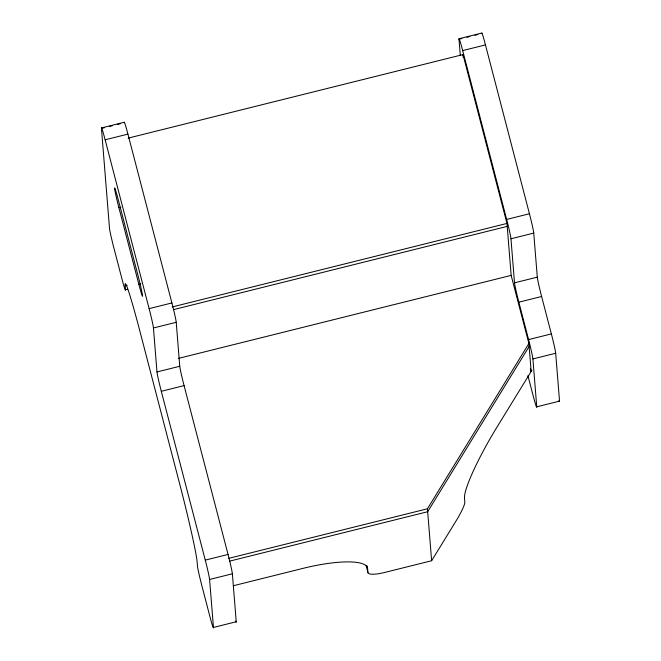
<?xml version="1.0" encoding="UTF-8"?>
<svg xmlns="http://www.w3.org/2000/svg" width="661" height="661" viewBox="0 0 661 661"><rect width="100%" height="100%" fill="white"/><g stroke="black" fill="none" stroke-linecap="round" stroke-linejoin="round"><path stroke-width="0.99" d="M366.169 565.841L367.921 572.55A16.343 3.949 -14.6 0 0 384.091 572.6L431.625 560.735L427.444 508.78L529.122 343.133M529.362 346.083L427.684 511.721L229.532 561.164M531.965 370.143L496.717 427.568A65.381 9.271 -60.1 0 0 464.501 498.237L464.815 502.145A16.343 2.313 -60.1 0 1 456.759 519.794L431.625 560.735M101.521 127.937L124.301 122.252M459.056 38.735L481.828 33.05M127.482 289.27L125.499 289.766A16.343 0.678 76 0 1 121.822 278.413L113.824 247.718A16.343 0.678 76 0 1 109.503 228.367L101.463 128.449L104.438 127.705M109.387 126.474L112.362 125.73M117.311 124.491L120.285 123.756M460.312 55.557L458.998 39.247L461.973 38.503M466.922 37.264L469.897 36.529M474.846 35.289L477.82 34.554M101.463 128.449A16.343 0.678 76 0 1 105.14 139.802L127.92 134.117L171.901 302.953A16.343 0.678 76 0 1 176.223 322.295L179.759 366.268A16.343 0.678 76 0 0 184.08 385.611L228.053 554.447A16.343 0.678 76 0 1 232.375 573.789L236.233 621.753L213.453 627.438A16.343 0.678 76 0 1 209.777 616.085L201.779 585.39A16.343 0.678 76 0 1 197.465 566.047L197.143 562.048A65.381 2.702 76 0 0 179.866 484.662L139.884 331.178A65.381 2.702 76 0 0 125.177 285.767L127.16 285.271M458.998 39.247A16.343 0.678 76 0 1 462.675 50.6L485.455 44.915L529.436 213.751A16.343 0.678 76 0 1 533.749 233.093L537.294 277.149A16.343 0.678 76 0 0 541.615 296.492L551.365 333.904A16.343 0.678 76 0 1 555.678 353.255L559.537 401.128L536.757 406.812A16.343 0.678 76 0 1 533.08 395.46L527.916 375.655M128.151 138.132L463.088 54.574M118.897 207.694A16.343 0.678 76 0 1 114.576 188.352A16.343 0.678 76 0 1 118.253 199.705L138.24 276.447A16.343 0.678 76 0 1 142.561 295.789A16.343 0.678 76 0 1 138.884 284.445L118.897 207.694L120.88 207.207M138.884 284.445L140.867 283.949M213.453 627.438L209.595 579.474A16.343 0.678 76 0 0 205.274 560.131L161.301 391.295A16.343 0.678 76 0 1 156.979 371.945L153.443 327.98A16.343 0.678 76 0 0 149.122 308.637L171.901 302.953M536.757 406.812L532.898 358.94A16.343 0.678 76 0 0 528.585 339.589L518.835 302.176A16.343 0.678 76 0 1 514.514 282.834L510.97 238.778A16.343 0.678 76 0 0 506.657 219.435L529.436 213.751M172.124 306.977L507.07 223.41M173.364 309.67L507.309 226.351M153.443 327.98L176.223 322.295M510.97 238.778L533.749 233.093M178.305 358.436L511.25 275.364M156.979 371.945L179.759 366.268M514.514 282.834L537.294 277.149M161.301 391.295L184.08 385.611M518.835 302.176L541.615 296.492M528.585 339.589L551.365 333.904M532.898 358.94L555.678 353.255M205.274 560.131L228.053 554.447M228.293 558.462L427.444 508.78M209.595 579.474L232.375 573.789M233.432 585.72L302.928 568.386A65.381 15.806 -14.6 0 1 367.599 568.559L367.921 572.55M462.675 50.6L506.657 219.435M530.37 368.507L531.147 371.482L528.899 343.497L511.16 275.389L506.979 223.435L462.997 54.59L463.229 57.466M366.847 565.676L367.599 568.559M105.14 139.802L149.122 308.637M125.177 285.767L125.499 289.766M481.778 33.562A16.343 0.678 76 0 1 485.455 44.915M559.537 401.128A16.343 0.678 76 0 1 558.9 400.392M124.243 122.764A16.343 0.678 76 0 1 127.92 134.117M236.233 621.753A16.343 0.678 76 0 1 235.605 621.018"/></g></svg>
